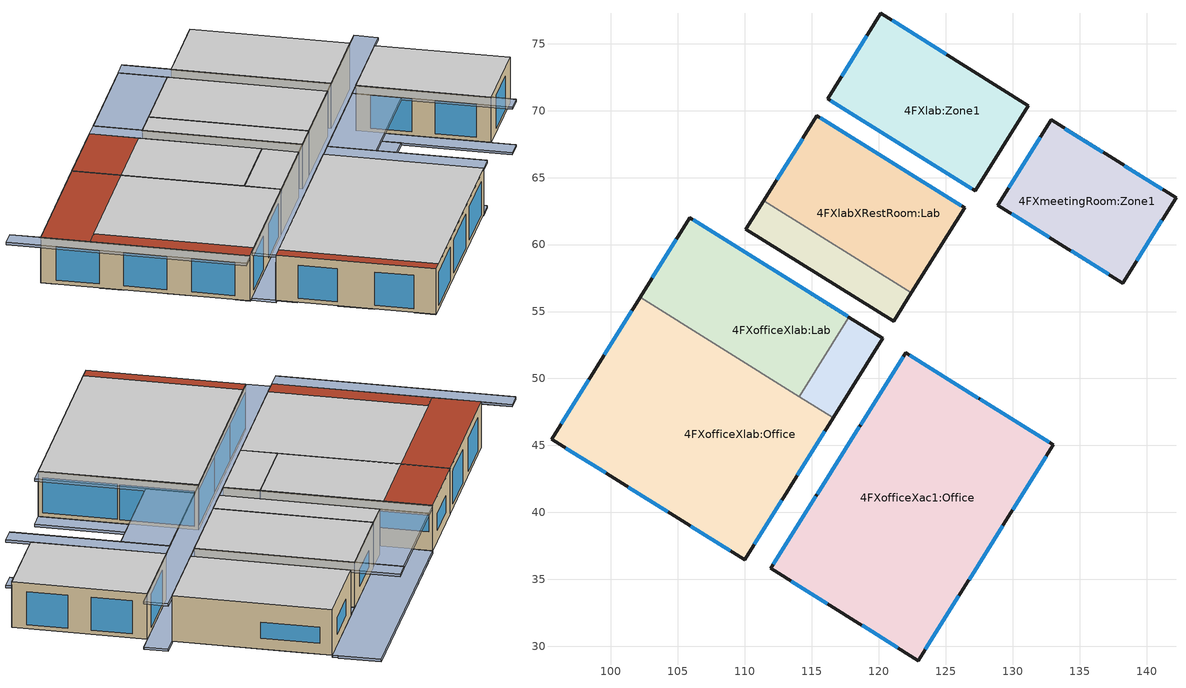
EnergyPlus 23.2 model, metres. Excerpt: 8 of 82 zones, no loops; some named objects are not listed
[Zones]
4FXlab:Zone1
 floor outside (Project external floor): 118.29,69.58 116.17,70.9 120.15,77.26 122.27,75.94 z12
 floor to 3FXlab:Zone1 (Project internal floor_Reversed_Rev): 127.2,64.01 118.29,69.58 122.27,75.94 131.17,70.37 z12
 wall outside (BPS_Baseline_Wall): 127.2,64.01 131.17,70.37 120.15,77.26 116.17,70.9 127.2,64.01 z12:16
 window x2 (BPS_Baseline_External glazing_Improved - 1002): 125.05,74.2 120.99,76.74 z12.94:14.36
 window (BPS_Baseline_External glazing_Improved - 1002): 119.1,75.59 117.22,72.58 z12.94:14.36; 116.43,70.74 126.94,64.17 z13.65:15.07
 ceiling to 5FXlab:Zone1 (Project internal floor_Reversed): 116.17,70.9 127.2,64.01 131.17,70.37 120.15,77.26 z16
4FXlabXRestRoom:RestRoom
 floor outside (Project external floor): 112.2,59.83 110.08,61.15 111.41,63.27 113.53,61.95 z12
 floor to 3FXlabXrestRoom:RestRoom (Project internal floor_Reversed_Rev): 121.11,54.26 112.2,59.83 113.53,61.95 122.43,56.38 z12
 wall outside (BPS_Baseline_Wall): 111.41,63.27 110.08,61.15 121.11,54.26 122.43,56.38 z12:16
 wall to 4FXlabXRestRoom:Lab (Project partition): 122.43,56.38 111.41,63.27 z12:16
 ceiling to 5FXlabXrestRoom:RestRoom (Project internal floor_Reversed): 110.08,61.15 121.11,54.26 122.43,56.38 111.41,63.27 z16
4FXlabXRestRoom:Lab
 floor outside (Project external floor): 113.53,61.95 111.41,63.27 115.38,69.63 117.5,68.31 z12
 floor to 3FXlabXrestRoom:Lab (Project internal floor_Reversed_Rev): 122.43,56.38 113.53,61.95 117.5,68.31 126.4,62.74 z12
 wall outside (BPS_Baseline_Wall): 122.43,56.38 126.4,62.74 115.38,69.63 111.41,63.27 z12:16
 window (BPS_Baseline_External glazing_Improved - 1002): 126.15,62.9 115.64,69.47 z13.64:15.07; 114.31,67.92 112.38,64.83 z12.94:14.36
 ceiling to 5FXlabXrestRoom:Lab (Project internal floor_Reversed): 111.41,63.27 122.43,56.38 126.4,62.74 115.38,69.63 z16
4FXmeetingRoom:Zone1
 floor to 3FXmeetingRoom:Zone1 (Project internal floor_Reversed_Rev): 138.22,57.12 128.9,62.95 132.87,69.31 142.2,63.49 z12
 wall outside (BPS_Baseline_Wall): 138.22,57.12 142.2,63.49 132.87,69.31 128.9,62.95 138.22,57.12 z12:16
 window (BPS_Baseline_External glazing_Improved - 1003): 139.27,58.8 141.15,61.81 / 136.72,66.91 133.91,68.67 / 141.16,64.13 138.34,65.89 / 132.06,68.02 129.7,64.25 / 134.37,59.53 137.19,57.77 / 129.93,62.31 132.75,60.55 z12.34:15.26
 ceiling to 5FXmeetingRoom:Zone1 (Project internal floor_Reversed): 128.9,62.95 138.22,57.12 142.2,63.49 132.87,69.31 z16
4FXofficeXlab:Office
 floor outside (Project external floor): 102.66,44.56 97.15,48.01 102.19,56.06 107.7,52.62 z12; 109.98,36.45 95.56,45.46 97.15,48.01 111.57,39 z12
 floor to 3FXofficeXlab1:Office (Project internal floor_Reversed_Rev): 111.57,39 102.66,44.56 107.7,52.62 116.6,47.06 z12
 wall outside (BPS_Baseline_Wall): 102.19,56.06 95.56,45.46 109.98,36.45 116.6,47.06 z12:16
 wall to 4FXofficeXlab:AC (Project partition_Rev): 116.6,47.06 114.06,48.65 z12:16
 wall to 4FXofficeXlab:Lab (Project partition): 114.06,48.65 102.19,56.06 z12:16
 window (BPS_Baseline_External glazing_Improved - 1003): 98.34,49.91 96.29,46.63 / 101.56,55.06 99.51,51.78 / 105.94,38.98 108.9,37.13 / 101.29,41.88 104.25,40.03 / 96.64,44.79 99.6,42.94 / 113.92,42.77 115.98,46.05 / 110.7,37.62 112.76,40.9 z12.34:15.26
 ceiling to 5FXofficeXLabQ1:Office (Project internal floor_Reversed): 99.75,44.62 110.77,37.73 116.6,47.06 105.58,53.94 z16
 roof outside (BPS_Baseline_Roof_Without_skylight_improved): 98.95,43.34 109.98,36.45 110.77,37.73 99.75,44.62 z16; 95.56,45.46 98.95,43.34 105.58,53.94 102.19,56.06 z16
4FXofficeXlab:Lab
 floor outside (Project external floor): 107.7,52.62 102.19,56.06 105.9,62 111.41,58.56 z12
 floor to 3FXofficeXlab1:Lab (Project internal floor_Reversed_Rev): 114.06,48.65 107.7,52.62 111.41,58.56 117.77,54.58 z12
 wall outside (BPS_Baseline_Wall): 117.77,54.58 105.9,62 102.19,56.06 z12:16
 wall to 4FXofficeXlab:AC (Project partition_Rev): 114.06,48.65 117.77,54.58 z12:16
 window (BPS_Baseline_External glazing_Improved - 1002): 117.67,54.64 106.15,61.84 z13.65:15.08; 104.89,60.39 103.09,57.52 z12.94:14.36
 ceiling to 5FXofficeXLabQ1:Lab (Project internal floor_Reversed): 105.58,53.94 114.06,48.65 117.77,54.58 109.29,59.88 z16
 roof outside (BPS_Baseline_Roof_Without_skylight_improved): 102.19,56.06 105.58,53.94 109.29,59.88 105.9,62 z16
4FXofficeXlab:AC
 floor to 3FXofficeXlab1:AC (Project internal floor_Reversed_Rev): 116.6,47.06 114.06,48.65 117.77,54.58 120.31,52.99 z12
 wall outside (BPS_Baseline_Wall): 116.6,47.06 120.31,52.99 117.77,54.58 z12:16
 ceiling to 5FXofficeXLabQ1:AC (Project internal floor_Reversed): 114.06,48.65 116.6,47.06 120.31,52.99 117.77,54.58 z16
4FXofficeXac1:Office
 floor outside (Project external floor): 122.96,28.93 111.94,35.82 112.73,37.09 123.76,30.2 z12
 floor to 3FXofficeXac1:Office (Project internal floor): 123.76,30.2 112.73,37.09 122.01,51.93 133.03,45.04 z12
 wall outside (BPS_Baseline_Wall): 122.96,28.93 133.03,45.04 122.01,51.93 111.94,35.82 122.96,28.93 z12:16
 window (BPS_Baseline_External glazing_Improved - 1003): 130.01,40.2 132.51,44.21 / 126.75,34.98 129.25,38.99 / 123.49,29.76 125.99,33.77 / 118.75,31.56 121.44,29.89 / 113.47,34.86 116.15,33.19 z12.34:15.26; 127.44,48.54 122.31,51.74 / 132.73,45.23 127.6,48.44 / 115.3,41.19 112.13,36.12 / 118.56,46.41 115.39,41.34 / 121.82,51.63 118.65,46.56 z12.34:15.43
 ceiling to 5FXofficeXac:Office (Project internal floor_Reversed): 112.47,36.67 123.49,29.78 133.03,45.04 122.01,51.93 z16
 roof outside (BPS_Baseline_Roof_Without_skylight_improved): 111.94,35.82 122.96,28.93 123.49,29.78 112.47,36.67 z16
shading: 116.16,33.12 118.69,31.54 / 99.6,42.88 101.24,41.86 / 104.24,39.98 105.88,38.96 / 111.91,35.78 113.4,34.85 / 121.45,29.81 122.94,28.89 / 95.54,45.42 96.58,44.77 / 108.92,37.06 109.95,36.41 z12:15.4; 111.94,35.82 133.66,70.59 / 131.97,71.65 110.24,36.88 / 92.63,45.53 109.18,35.18 / 109.98,36.45 93.42,46.8 / 127.2,64.01 112.78,73.02 / 121.11,54.26 106.69,63.27 / 105.9,62 120.31,52.99 / 122.01,51.93 133.03,45.04 / 139.92,56.07 128.9,62.95 / 133.83,46.32 122.8,53.2 / 93.42,46.8 95.56,45.46 / 111.99,71.75 126.4,62.74 / 128.1,61.68 139.12,54.79 / 126.2,51.08 131.49,59.56 / 131.49,59.56 128.1,61.68 / 128.1,61.68 122.8,53.2 / 122.8,53.2 126.2,51.08 / 111.99,71.75 106.69,63.27 / 106.69,63.27 110.08,61.15 / 110.08,61.15 115.38,69.63 / 115.38,69.63 111.99,71.75 z15.8:16; 111.94,35.82 133.66,70.59 / 131.97,71.65 110.24,36.88 / 109.29,59.88 120.15,77.26 / 122.01,51.93 133.03,45.04 / 121.11,54.26 110.08,61.15 / 109.29,59.88 120.31,52.99 / 139.92,56.07 128.9,62.95 / 133.83,46.32 122.8,53.2 / 127.2,64.01 116.17,70.9 / 115.38,69.63 126.4,62.74 / 119.72,77.53 116.75,79.39 / 116.75,79.39 105.89,62 / 105.89,62 108.86,60.15 / 128.1,61.68 139.12,54.79 / 126.2,51.08 131.49,59.56 / 131.49,59.56 128.1,61.68 / 128.1,61.68 122.8,53.2 / 122.8,53.2 126.2,51.08 z11.8:12; 109.29,59.88 105.89,62 116.75,79.39 120.15,77.26 z11.8; 105.89,62 109.29,59.88 120.15,77.26 116.75,79.39 z12; 110.24,36.88 111.94,35.82 133.66,70.59 131.97,71.65 z12; 111.94,35.82 110.24,36.88 131.97,71.65 133.66,70.59 z11.8; 110.24,36.88 111.94,35.82 133.66,70.59 131.97,71.65 z16; 111.94,35.82 110.24,36.88 131.97,71.65 133.66,70.59 z15.8; 126.2,51.08 122.8,53.2 128.1,61.68 131.49,59.56 z11.8; 126.2,51.08 122.8,53.2 128.1,61.68 131.49,59.56 z15.8; 122.8,53.2 126.2,51.08 131.49,59.56 128.1,61.68 z12; 122.8,53.2 126.2,51.08 131.49,59.56 128.1,61.68 z16; 110.08,61.15 106.69,63.27 111.99,71.75 115.38,69.63 z15.8; 106.69,63.27 110.08,61.15 115.38,69.63 111.99,71.75 z16; 92.63,45.53 109.18,35.18 109.98,36.45 93.42,46.8 z16; 109.18,35.18 92.63,45.53 93.42,46.8 109.98,36.45 z15.8; 120.31,52.99 105.9,62 106.69,63.27 121.11,54.26 z15.8; 105.9,62 120.31,52.99 121.11,54.26 106.69,63.27 z16; 111.99,71.75 126.4,62.74 127.2,64.01 112.78,73.02 z16; 126.4,62.74 111.99,71.75 112.78,73.02 127.2,64.01 z15.8; 120.31,52.99 109.29,59.88 110.08,61.15 121.11,54.26 z11.8; 109.29,59.88 120.31,52.99 121.11,54.26 110.08,61.15 z12; 115.38,69.63 126.4,62.74 127.2,64.01 116.17,70.9 z12; 126.4,62.74 115.38,69.63 116.17,70.9 127.2,64.01 z11.8; 133.03,45.04 122.01,51.93 122.8,53.2 133.83,46.32 z11.8; 133.03,45.04 122.01,51.93 122.8,53.2 133.83,46.32 z15.8; 122.01,51.93 133.03,45.04 133.83,46.32 122.8,53.2 z12; 122.01,51.93 133.03,45.04 133.83,46.32 122.8,53.2 z16; 139.12,54.79 128.1,61.68 128.9,62.95 139.92,56.07 z11.8; 139.12,54.79 128.1,61.68 128.9,62.95 139.92,56.07 z15.8; 128.1,61.68 139.12,54.79 139.92,56.07 128.9,62.95 z12; 128.1,61.68 139.12,54.79 139.92,56.07 128.9,62.95 z16
[Site:Location]
Green studio (01-01:31-12)  (01-01:31-12): Latitude {deg}=1.37; Longitude {deg}=103.98; Time Zone {hr}=7; Elevation {m}=16
[Site:GroundTemperature:BuildingSurface]
18, 18, 18, 18, 18, 18, 18, 18, 18, 18, 18, 18
[Site:GroundTemperature:Deep]
14, 14, 14, 14, 14, 14, 14, 14, 14, 14, 14, 14
[Site:GroundTemperature:Shallow]
14, 14, 14, 14, 14, 14, 14, 14, 14, 14, 14, 14
[Site:GroundTemperature:FCfactorMethod]
27.55, 28.03, 28.32, 28.42, 28.26, 27.88, 27.4, 26.92, 26.59, 26.51, 26.68, 27.05
[Site:GroundReflectance]
0.2, 0.2, 0.2, 0.2, 0.2, 0.2, 0.2, 0.2, 0.2, 0.2, 0.2, 0.2
[Site:GroundReflectance:SnowModifier]
2, 2
[SizingPeriod:DesignDay] Day of Month=15; Day Type=SummerDesignDay; Humidity Condition Type=WetBulb; Barometric Pressure {Pa}=101132.9; Wind Speed {m/s}=0; Wind Direction {deg}=0; Rain Indicator=No; Snow Indicator=No; Daylight Saving Time Indicator=No; Solar Model Indicator=ASHRAEClearSky; Sky Clearness=0.98
Name | Month | Maximum Dry-Bulb Temperature {C} | Daily Dry-Bulb Temperature Range {deltaC} | Wetbulb or DewPoint at Maximum Dry-Bulb {C}
Summer Design Day in Green studio (01-01:31-12) Jun | 6 | 33.2 | 5.9 | 26.7
Summer Design Day in Green studio (01-01:31-12) Jul | 7 | 32.6 | 5.7 | 26.3
Summer Design Day in Green studio (01-01:31-12) Aug | 8 | 32.8 | 5.8 | 26
Summer Design Day in Green studio (01-01:31-12) Sep | 9 | 32.8 | 6 | 25.9
[Building]
Building: North Axis {deg}=0; Terrain=Suburbs; Loads Convergence Tolerance Value {W}=.04; Temperature Convergence Tolerance Value {deltaC}=.4; Solar Distribution=FullExteriorWithReflections; Maximum Number of Warmup Days=25; Minimum Number of Warmup Days=6
[Site:WaterMainsTemperature]
Calculation Method=Correlation; Annual Average Outdoor Air Temperature {C}=10; Maximum Difference In Monthly Average Outdoor Air Temperatures {deltaC}=20
[Material:NoMass] Roughness=Rough; Thermal Resistance {m2-K/W}=.15; Thermal Absorptance=0.9; Solar Absorptance=0.7; Visible Absorptance=0.7
7_RVAL_2; 8_RVAL_2
[Construction]
Project internal floor_Reversed; Project internal floor_Reversed_Rev; Project internal floor: Cast Concrete (Dense)_.1
BPS_Baseline_Roof_Without_skylight_improved: Asphalt 1_.01, MW Glass Wool (rolls)_.072, Plasterboard_.013
Project partition: Gypsum Plasterboard_.025, 7_RVAL_2, Gypsum Plasterboard_.025
Project partition_Rev: Gypsum Plasterboard_.025, 8_RVAL_2, Gypsum Plasterboard_.025
BPS_Baseline_Wall: Brickwork Outer_.1, XPS Extruded Polystyrene  - CO2 Blowing_.05, Concrete Block (Medium)_.1, Gypsum Plastering_.013
Project external floor: External Rendering_.025, MW Stone Wool (rolls)_.1482, Timber Flooring_.005
BPS_Baseline_External glazing_Improved - 1002; BPS_Baseline_External glazing_Improved - 1003: 5111, 1017, 7090
BPS_Baseline_External glazing_Improved - 2003: 5111, 1017, 7090, 20001
[WindowMaterial:Gas]
1017: Gas Type=Air; Thickness {m}=.012
[WindowMaterial:Glazing] Optical Data Type=Spectral; Infrared Transmittance at Normal Incidence=0; Dirt Correction Factor for Solar and Visible Transmittance=1
Name | Window Glass Spectral Data Set | Thickness {m} | Front Side Infrared Hemispherical Emissivity | Back Side Infrared Hemispherical Emissivity | Conductivity {W/m-K}
7090 | Viracon VLE1370 11.5(5VLE13-70X2+060pvb+5Starphire) <VE13-70X2-5-060-Str-5.vir> | .01092 | 0.844 | 0.844 | 0.67
5111 | Viracon  (8OptWht/060Saflex/8OptWht/060Saflex/8OptWht) <8OptiWhite3ply lam.vir> | .02667 | 0.84 | 0.84 | 0.713
[MaterialProperty:GlazingSpectralData]
Viracon VLE1370 11.5(5VLE13-70X2+060pvb+5Starphire) <VE13-70X2-5-060-Str-5.vir>: 0.3, 0.001, 0.05, 0.046, 0.305, 0, 0.051, 0.046, 0.31, 0, 0.054, 0.045, 0.315, 0, 0.058, 0.045, 0.32, 0, 0.063, 0.044, 0.325, 0, 0.067, 0.043, 0.33, 0, 0.068, 0.042, 0.335, 0, 0.068, 0.042, 0.34, 0, 0.069, 0.043, 0.345, 0, 0.07, 0.044, 0.35, 0, 0.067, 0.045, 0.355, 0, 0.065, 0.044, 0.36, 0, 0.067, 0.044, 0.365, 0, 0.072, 0.044, 0.37, 0, 0.083, 0.044, 0.375, 0, 0.098, 0.043, 0.38, 0, 0.116, 0.043, 0.385, 0.002, 0.128, 0.043, 0.39, 0.024, 0.133, 0.044, 0.395, 0.12, 0.136, 0.051, 0.4, 0.283, 0.138, 0.077, 0.405, 0.427, 0.141, 0.107, 0.41, 0.521, 0.143, 0.126, 0.415, 0.574, 0.144, 0.132, 0.42, 0.605, 0.143, 0.132, 0.425, 0.627, 0.143, 0.131, 0.43, 0.641, 0.143, 0.129, 0.435, 0.652, 0.142, 0.126, 0.44, 0.661, 0.142, 0.125, 0.445, 0.668, 0.142, 0.123, 0.45, 0.675, 0.141, 0.122, 0.455, 0.681, 0.141, 0.121, 0.46, 0.685, 0.141, 0.12, 0.465, 0.688, 0.14, 0.12, 0.47, 0.692, 0.139, 0.12, 0.475, 0.694, 0.139, 0.12, 0.48, 0.697, 0.138, 0.12, 0.485, 0.7, 0.138, 0.121, 0.49, 0.704, 0.137, 0.122, 0.495, 0.707, 0.136, 0.122, 0.5, 0.71, 0.135, 0.123, 0.505, 0.712, 0.134, 0.124, 0.51, 0.714, 0.133, 0.125, 0.515, 0.717, 0.133, 0.126, 0.52, 0.719, 0.132, 0.127, 0.525, 0.72, 0.131, 0.128, 0.53, 0.722, 0.13, 0.128, 0.535, 0.723, 0.129, 0.129, 0.54, 0.724, 0.128, 0.13, 0.545, 0.726, 0.127, 0.13, 0.55, 0.727, 0.125, 0.131, 0.555, 0.727, 0.124, 0.131, 0.56, 0.727, 0.122, 0.132, 0.565, 0.727, 0.121, 0.132, 0.57, 0.726, 0.119, 0.132, 0.575, 0.725, 0.118, 0.133, 0.58, 0.723, 0.117, 0.133, 0.585, 0.722, 0.116, 0.134, 0.59, 0.719, 0.115, 0.134, 0.595, 0.717, 0.114, 0.135, 0.6, 0.715, 0.113, 0.136, 0.605, 0.711, 0.113, 0.138, 0.61, 0.708, 0.113, 0.139, 0.615, 0.704, 0.113, 0.141, 0.62, 0.7, 0.114, 0.144, 0.625, 0.695, 0.114, 0.146, 0.63, 0.69, 0.116, 0.149, 0.635, 0.684, 0.118, 0.153, 0.64, 0.678, 0.12, 0.157, 0.645, 0.671, 0.123, 0.162, 0.65, 0.664, 0.127, 0.167, 0.655, 0.657, 0.131, 0.172, 0.66, 0.649, 0.136, 0.178, 0.665, 0.641, 0.141, 0.185, 0.67, 0.632, 0.147, 0.192, 0.675, 0.623, 0.153, 0.2, 0.68, 0.614, 0.16, 0.208, 0.685, 0.604, 0.167, 0.216, 0.69, 0.593, 0.175, 0.225, 0.695, 0.583, 0.183, 0.234, 0.7, 0.572, 0.192, 0.244, 0.705, 0.561, 0.202, 0.255, 0.71, 0.549, 0.211, 0.265, 0.715, 0.538, 0.221, 0.275, 0.72, 0.526, 0.232, 0.287, 0.725, 0.514, 0.242, 0.298, 0.73, 0.502, 0.254, 0.31, 0.735, 0.489, 0.265, 0.321, 0.74, 0.477, 0.275, 0.332, 0.745, 0.465, 0.287, 0.344, 0.75, 0.453, 0.299, 0.355, 0.755, 0.441, 0.31, 0.367, 0.76, 0.429, 0.322, 0.379, 0.765, 0.417, 0.332, 0.39, 0.77, 0.406, 0.344, 0.401, 0.775, 0.394, 0.355, 0.413, 0.78, 0.383, 0.367, 0.425, 0.785, 0.372, 0.378, 0.436, 0.79, 0.361, 0.389, 0.446, 0.795, 0.35, 0.4, 0.457, 0.8, 0.34, 0.411, 0.469, 0.805, 0.329, 0.421, 0.479, 0.81, 0.32, 0.431, 0.488, 0.815, 0.31, 0.441, 0.497, 0.82, 0.301, 0.45, 0.506, 0.825, 0.292, 0.46, 0.515, 0.83, 0.283, 0.468, 0.524, 0.835, 0.274, 0.477, 0.533, 0.84, 0.264, 0.489, 0.544, 0.845, 0.255, 0.499, 0.553, 0.85, 0.248, 0.507, 0.562, 0.855, 0.24, 0.516, 0.57, 0.86, 0.233, 0.524, 0.577, 0.865, 0.226, 0.531, 0.584, 0.87, 0.22, 0.538, 0.59, 0.875, 0.213, 0.544, 0.596, 0.88, 0.207, 0.551, 0.601, 0.885, 0.201, 0.558, 0.607, 0.89, 0.195, 0.564, 0.612, 0.895, 0.189, 0.57, 0.616, 0.9, 0.184, 0.577, 0.62, 0.905, 0.178, 0.583, 0.622, 0.91, 0.172, 0.588, 0.623, 0.915, 0.167, 0.594, 0.627, 0.92, 0.163, 0.6, 0.634, 0.925, 0.159, 0.605, 0.642, 0.93, 0.155, 0.61, 0.649, 0.935, 0.151, 0.615, 0.656, 0.94, 0.147, 0.62, 0.663, 0.945, 0.144, 0.624, 0.668, 0.95, 0.14, 0.629, 0.673, 0.955, 0.136, 0.633, 0.677, 0.96, 0.133, 0.638, 0.682, 0.965, 0.129, 0.642, 0.684, 0.97, 0.126, 0.646, 0.687, 0.975, 0.122, 0.65, 0.691, 0.98, 0.119, 0.654, 0.694, 0.985, 0.116, 0.657, 0.696, 0.99, 0.113, 0.66, 0.698, 0.995, 0.11, 0.664, 0.701, 1, 0.108, 0.668, 0.704, 1.005, 0.105, 0.671, 0.707, 1.01, 0.103, 0.674, 0.709, 1.015, 0.1, 0.678, 0.712, 1.02, 0.098, 0.681, 0.715, 1.025, 0.096, 0.684, 0.717, 1.03, 0.093, 0.686, 0.72, 1.035, 0.091, 0.689, 0.723, 1.04, 0.089, 0.692, 0.726, 1.045, 0.087, 0.694, 0.729, 1.05, 0.085, 0.697, 0.732, 1.055, 0.084, 0.699, 0.734, 1.06, 0.082, 0.702, 0.737, 1.065, 0.08, 0.704, 0.74, 1.07, 0.078, 0.707, 0.744, 1.075, 0.077, 0.708, 0.745, 1.08, 0.075, 0.712, 0.749, 1.085, 0.074, 0.714, 0.751, 1.09, 0.072, 0.716, 0.753, 1.095, 0.071, 0.718, 0.756, 1.1, 0.069, 0.721, 0.759, 1.105, 0.068, 0.723, 0.761, 1.11, 0.067, 0.724, 0.762, 1.115, 0.065, 0.726, 0.764, 1.12, 0.064, 0.729, 0.765, 1.125, 0.063, 0.73, 0.765, 1.13, 0.062, 0.731, 0.762, 1.135, 0.06, 0.734, 0.759, 1.14, 0.059, 0.735, 0.751, 1.145, 0.057, 0.737, 0.736, 1.15, 0.055, 0.738, 0.718, 1.155, 0.054, 0.741, 0.715, 1.16, 0.052, 0.742, 0.709, 1.165, 0.051, 0.743, 0.694, 1.17, 0.049, 0.744, 0.673, 1.175, 0.047, 0.746, 0.647, 1.18, 0.045, 0.748, 0.618, 1.185, 0.042, 0.75, 0.573, 1.19, 0.04, 0.752, 0.538, 1.195, 0.04, 0.753, 0.537, 1.2, 0.04, 0.753, 0.555, 1.205, 0.04, 0.755, 0.578, 1.21, 0.041, 0.757, 0.607, 1.215, 0.041, 0.758, 0.635, 1.22, 0.041, 0.76, 0.66, 1.225, 0.041, 0.762, 0.679, 1.23, 0.041, 0.764, 0.693, 1.235, 0.04, 0.765, 0.704, 1.24, 0.04, 0.767, 0.713, 1.245, 0.04, 0.768, 0.72, 1.25, 0.039, 0.768, 0.726, 1.255, 0.039, 0.769, 0.732, 1.26, 0.038, 0.77, 0.737, 1.265, 0.038, 0.772, 0.742, 1.27, 0.037, 0.774, 0.749, 1.275, 0.037, 0.775, 0.756, 1.28, 0.037, 0.776, 0.764, 1.285, 0.036, 0.778, 0.772, 1.29, 0.036, 0.78, 0.779, 1.295, 0.036, 0.78, 0.784, 1.3, 0.035, 0.781, 0.787, 1.305, 0.034, 0.783, 0.791, 1.31, 0.034, 0.785, 0.795, 1.315, 0.034, 0.785, 0.797, 1.32, 0.033, 0.786, 0.798, 1.325, 0.033, 0.787, 0.799, 1.33, 0.032, 0.789, 0.799, 1.335, 0.032, 0.791, 0.798, 1.34, 0.031, 0.792, 0.793, 1.345, 0.031, 0.793, 0.787, 1.35, 0.03, 0.794, 0.775, 1.355, 0.03, 0.796, 0.753, 1.36, 0.029, 0.797, 0.734, 1.365, 0.028, 0.798, 0.719, 1.37, 0.027, 0.799, 0.688, 1.375, 0.026, 0.801, 0.656, 1.38, 0.025, 0.801, 0.638, 1.385, 0.025, 0.802, 0.629, 1.39, 0.024, 0.802, 0.616, 1.395, 0.024, 0.803, 0.616, 1.4, 0.023, 0.803, 0.615, 1.405, 0.022, 0.804, 0.591, 1.41, 0.021, 0.805, 0.562, 1.415, 0.021, 0.806, 0.558, 1.42, 0.021, 0.807, 0.548, 1.425, 0.02, 0.808, 0.53, 1.43, 0.02, 0.809, 0.517, 1.435, 0.019, 0.812, 0.511, 1.44, 0.019, 0.814, 0.507, 1.445, 0.019, 0.814, 0.504, 1.45, 0.019, 0.815, 0.506, 1.455, 0.019, 0.817, 0.515, 1.46, 0.019, 0.819, 0.529, 1.465, 0.019, 0.819, 0.544, 1.47, 0.019, 0.82, 0.56, 1.475, 0.019, 0.822, 0.578, 1.48, 0.019, 0.824, 0.594, 1.485, 0.019, 0.825, 0.608, 1.49, 0.019, 0.825, 0.621, 1.495, 0.019, 0.827, 0.634, 1.5, 0.019, 0.829, 0.647, 1.505, 0.019, 0.83, 0.658, 1.51, 0.019, 0.83, 0.668, 1.515, 0.019, 0.832, 0.678, 1.52, 0.019, 0.833, 0.685, 1.525, 0.019, 0.833, 0.69, 1.53, 0.018, 0.834, 0.695, 1.535, 0.018, 0.835, 0.696, 1.54, 0.018, 0.837, 0.696, 1.545, 0.018, 0.837, 0.694, 1.55, 0.018, 0.837, 0.692, 1.555, 0.018, 0.839, 0.692, 1.56, 0.017, 0.841, 0.693, 1.565, 0.017, 0.84, 0.694, 1.57, 0.017, 0.84, 0.698, 1.575, 0.017, 0.841, 0.703, 1.58, 0.017, 0.843, 0.71, 1.585, 0.017, 0.843, 0.715, 1.59, 0.017, 0.844, 0.72, 1.595, 0.017, 0.844, 0.724, 1.6, 0.016, 0.845, 0.727, 1.605, 0.016, 0.845, 0.729, 1.61, 0.016, 0.845, 0.731, 1.615, 0.016, 0.845, 0.731, 1.62, 0.016, 0.847, 0.731, 1.625, 0.016, 0.847, 0.728, 1.63, 0.016, 0.847, 0.727, 1.635, 0.015, 0.848, 0.728, 1.64, 0.015, 0.848, 0.728, 1.645, 0.015, 0.849, 0.728, 1.65, 0.015, 0.849, 0.725, 1.655, 0.015, 0.85, 0.72, 1.66, 0.014, 0.851, 0.71, 1.665, 0.014, 0.85, 0.692, 1.67, 0.014, 0.85, 0.664, 1.675, 0.013, 0.851, 0.622, 1.68, 0.012, 0.852, 0.551, 1.685, 0.011, 0.851, 0.431, 1.69, 0.009, 0.85, 0.306, 1.695, 0.007, 0.85, 0.231, 1.7, 0.005, 0.851, 0.163, 1.705, 0.005, 0.851, 0.136, 1.71, 0.005, 0.85, 0.146, 1.715, 0.006, 0.851, 0.154, 1.72, 0.006, 0.852, 0.16, 1.725, 0.006, 0.851, 0.18, 1.73, 0.006, 0.85, 0.189, 1.735, 0.006, 0.851, 0.18, 1.74, 0.006, 0.851, 0.166, 1.745, 0.005, 0.85, 0.154, 1.75, 0.005, 0.849, 0.154, 1.755, 0.005, 0.849, 0.17, 1.76, 0.006, 0.85, 0.199, 1.765, 0.006, 0.849, 0.227, 1.77, 0.006, 0.849, 0.257, 1.775, 0.007, 0.849, 0.287, 1.78, 0.007, 0.849, 0.309, 1.785, 0.008, 0.848, 0.319, 1.79, 0.007, 0.848, 0.327, 1.795, 0.008, 0.848, 0.333, 1.8, 0.007, 0.849, 0.34, 1.805, 0.007, 0.848, 0.342, 1.81, 0.008, 0.847, 0.34, 1.815, 0.007, 0.847, 0.338, 1.82, 0.007, 0.847, 0.337, 1.825, 0.007, 0.846, 0.34, 1.83, 0.007, 0.846, 0.347, 1.835, 0.007, 0.846, 0.357, 1.84, 0.007, 0.846, 0.37, 1.845, 0.007, 0.847, 0.385, 1.85, 0.008, 0.847, 0.402, 1.855, 0.008, 0.846, 0.419, 1.86, 0.008, 0.845, 0.433, 1.865, 0.008, 0.846, 0.443, 1.87, 0.008, 0.846, 0.449, 1.875, 0.008, 0.846, 0.451, 1.88, 0.008, 0.845, 0.447, 1.885, 0.008, 0.845, 0.436, 1.89, 0.008, 0.845, 0.417, 1.895, 0.007, 0.844, 0.4, 1.9, 0.007, 0.844, 0.386, 1.905, 0.006, 0.844, 0.371, 1.91, 0.006, 0.844, 0.359, 1.915, 0.006, 0.843, 0.35, 1.92, 0.006, 0.843, 0.345, 1.925, 0.007, 0.842, 0.343, 1.93, 0.006, 0.841, 0.344, 1.935, 0.006, 0.841, 0.345, 1.94, 0.006, 0.84, 0.349, 1.945, 0.006, 0.84, 0.357, 1.95, 0.006, 0.84, 0.37, 1.955, 0.006, 0.84, 0.383, 1.96, 0.007, 0.84, 0.395, 1.965, 0.006, 0.839, 0.403, 1.97, 0.006, 0.839, 0.41, 1.975, 0.006, 0.838, 0.416, 1.98, 0.006, 0.838, 0.42, 1.985, 0.006, 0.838, 0.424, 1.99, 0.007, 0.839, 0.425, 1.995, 0.006, 0.837, 0.421, 2, 0.006, 0.837, 0.413, 2.005, 0.006, 0.836, 0.397, 2.01, 0.006, 0.836, 0.375, 2.015, 0.005, 0.836, 0.352, 2.02, 0.005, 0.836, 0.331, 2.025, 0.005, 0.836, 0.314, 2.03, 0.005, 0.836, 0.298, 2.035, 0.005, 0.835, 0.284, 2.04, 0.005, 0.835, 0.271, 2.045, 0.004, 0.835, 0.258, 2.05, 0.004, 0.835, 0.246, 2.055, 0.004, 0.835, 0.233, 2.06, 0.004, 0.834, 0.221, 2.065, 0.004, 0.835, 0.212, 2.07, 0.004, 0.835, 0.208, 2.075, 0.004, 0.834, 0.208, 2.08, 0.004, 0.833, 0.21, 2.085, 0.004, 0.833, 0.213, 2.09, 0.004, 0.833, 0.219, 2.095, 0.004, 0.833, 0.226, 2.1, 0.004, 0.831, 0.233, 2.105, 0.004, 0.831, 0.241, 2.11, 0.004, 0.832, 0.248, 2.115, 0.004, 0.83, 0.254, 2.12, 0.004, 0.829, 0.258, 2.125, 0.004, 0.828, 0.261, 2.13, 0.004, 0.828, 0.262, 2.135, 0.004, 0.826, 0.263, 2.14, 0.004, 0.824, 0.266, 2.145, 0.004, 0.823, 0.269, 2.15, 0.004, 0.823, 0.271, 2.155, 0.004, 0.821, 0.274, 2.16, 0.004, 0.818, 0.276, 2.165, 0.004, 0.817, 0.278, 2.17, 0.004, 0.815, 0.28, 2.175, 0.004, 0.81, 0.279, 2.18, 0.004, 0.805, 0.278, 2.185, 0.004, 0.8, 0.276, 2.19, 0.003, 0.796, 0.273, 2.195, 0.004, 0.79, 0.268, 2.2, 0.003, 0.786, 0.262, 2.205, 0.003, 0.783, 0.257, 2.21, 0.003, 0.781, 0.25, 2.215, 0.003, 0.779, 0.241, 2.22, 0.003, 0.777, 0.231, 2.225, 0.003, 0.777, 0.219, 2.23, 0.003, 0.778, 0.203, 2.235, 0.003, 0.778, 0.182, 2.24, 0.003, 0.779, 0.157, 2.245, 0.002, 0.781, 0.127, 2.25, 0.002, 0.782, 0.096, 2.255, 0.001, 0.783, 0.07, 2.26, 0.001, 0.784, 0.053, 2.265, 0.001, 0.785, 0.044, 2.27, 0, 0.786, 0.041, 2.275, 0, 0.787, 0.039, 2.28, 0, 0.788, 0.039, 2.285, 0, 0.789, 0.039, 2.29, 0, 0.79, 0.039, 2.295, 0, 0.79, 0.039, 2.3, 0, 0.79, 0.038, 2.305, 0, 0.791, 0.038, 2.31, 0, 0.792, 0.039, 2.315, 0, 0.792, 0.038, 2.32, 0, 0.792, 0.039, 2.325, 0, 0.792, 0.039, 2.33, 0, 0.793, 0.039, 2.335, 0, 0.792, 0.039, 2.34, 0, 0.792, 0.038, 2.345, 0, 0.793, 0.038, 2.35, 0, 0.793, 0.038, 2.355, 0, 0.792, 0.038, 2.36, 0, 0.791, 0.039, 2.365, 0, 0.79, 0.039, 2.37, 0, 0.79, 0.039, 2.375, 0, 0.789, 0.039, 2.38, 0, 0.788, 0.038, 2.385, 0, 0.788, 0.038, 2.39, 0, 0.786, 0.039, 2.395, 0, 0.785, 0.039, 2.4, 0, 0.784, 0.039, 2.405, 0, 0.782, 0.039, 2.41, 0, 0.78, 0.039, 2.415, 0, 0.778, 0.039, 2.42, 0, 0.777, 0.039, 2.425, 0, 0.775, 0.038, 2.43, 0, 0.772, 0.039, 2.435, 0, 0.771, 0.039, 2.44, 0, 0.768, 0.039, 2.445, 0, 0.767, 0.039, 2.45, 0, 0.764, 0.039, 2.455, 0, 0.762, 0.038, 2.46, 0, 0.76, 0.038, 2.465, 0.001, 0.758, 0.038, 2.47, 0.001, 0.756, 0.039, 2.475, 0, 0.752, 0.039, 2.48, 0, 0.748, 0.035, 2.485, 0.001, 0.752, 0.038, 2.49, 0, 0.749, 0.04, 2.495, 0, 0.745, 0.04, 2.5, 0, 0.741, 0.034
Viracon  (8OptWht/060Saflex/8OptWht/060Saflex/8OptWht) <8OptiWhite3ply lam.vir>: 0.3, 0, 0.049, 0.049, 0.305, 0, 0.048, 0.049, 0.31, 0, 0.048, 0.048, 0.315, 0, 0.048, 0.048, 0.32, 0, 0.047, 0.048, 0.325, 0, 0.047, 0.047, 0.33, 0, 0.046, 0.046, 0.335, 0, 0.045, 0.046, 0.34, 0, 0.046, 0.046, 0.345, 0, 0.046, 0.047, 0.35, 0, 0.046, 0.047, 0.355, 0, 0.046, 0.046, 0.36, 0, 0.046, 0.046, 0.365, 0, 0.045, 0.045, 0.37, 0, 0.045, 0.045, 0.375, 0, 0.045, 0.045, 0.38, 0, 0.045, 0.045, 0.385, 0, 0.045, 0.045, 0.39, 0.007, 0.045, 0.045, 0.395, 0.095, 0.045, 0.046, 0.4, 0.34, 0.051, 0.052, 0.41, 0.742, 0.074, 0.074, 0.42, 0.843, 0.082, 0.082, 0.43, 0.865, 0.084, 0.084, 0.44, 0.872, 0.084, 0.084, 0.45, 0.877, 0.084, 0.084, 0.46, 0.881, 0.084, 0.084, 0.47, 0.884, 0.084, 0.084, 0.48, 0.886, 0.084, 0.084, 0.49, 0.888, 0.085, 0.085, 0.5, 0.891, 0.085, 0.084, 0.51, 0.892, 0.084, 0.084, 0.52, 0.893, 0.084, 0.084, 0.53, 0.893, 0.084, 0.084, 0.54, 0.893, 0.084, 0.083, 0.55, 0.894, 0.084, 0.083, 0.56, 0.893, 0.084, 0.083, 0.57, 0.89, 0.083, 0.083, 0.58, 0.885, 0.083, 0.082, 0.59, 0.88, 0.082, 0.082, 0.6, 0.877, 0.082, 0.082, 0.61, 0.876, 0.082, 0.081, 0.62, 0.872, 0.081, 0.081, 0.63, 0.869, 0.081, 0.081, 0.64, 0.865, 0.081, 0.081, 0.65, 0.863, 0.08, 0.08, 0.66, 0.86, 0.08, 0.08, 0.67, 0.859, 0.08, 0.08, 0.68, 0.858, 0.08, 0.08, 0.69, 0.857, 0.081, 0.081, 0.7, 0.855, 0.083, 0.082, 0.71, 0.852, 0.085, 0.083, 0.72, 0.849, 0.087, 0.085, 0.73, 0.844, 0.089, 0.087, 0.74, 0.838, 0.091, 0.088, 0.75, 0.834, 0.092, 0.089, 0.76, 0.83, 0.093, 0.09, 0.77, 0.826, 0.093, 0.09, 0.78, 0.822, 0.093, 0.09, 0.79, 0.819, 0.093, 0.09, 0.8, 0.814, 0.093, 0.09, 0.81, 0.81, 0.093, 0.09, 0.82, 0.807, 0.092, 0.089, 0.83, 0.801, 0.092, 0.089, 0.84, 0.797, 0.1, 0.097, 0.85, 0.794, 0.101, 0.098, 0.86, 0.79, 0.102, 0.098, 0.87, 0.786, 0.1, 0.095, 0.88, 0.782, 0.096, 0.091, 0.89, 0.777, 0.092, 0.087, 0.9, 0.768, 0.088, 0.084, 0.91, 0.757, 0.085, 0.081, 0.92, 0.754, 0.084, 0.079, 0.93, 0.759, 0.084, 0.079, 0.94, 0.763, 0.084, 0.079, 0.95, 0.763, 0.083, 0.079, 0.96, 0.761, 0.082, 0.078, 0.97, 0.757, 0.082, 0.078, 0.98, 0.754, 0.082, 0.077, 0.99, 0.751, 0.081, 0.076, 1, 0.749, 0.081, 0.076, 1.05, 0.746, 0.08, 0.076, 1.1, 0.749, 0.081, 0.076, 1.15, 0.693, 0.075, 0.071, 1.2, 0.517, 0.06, 0.058, 1.25, 0.678, 0.074, 0.069, 1.3, 0.733, 0.079, 0.074, 1.35, 0.717, 0.077, 0.073, 1.4, 0.556, 0.063, 0.06, 1.45, 0.448, 0.055, 0.053, 1.5, 0.589, 0.065, 0.062, 1.55, 0.635, 0.069, 0.066, 1.6, 0.669, 0.073, 0.069, 1.65, 0.666, 0.072, 0.068, 1.7, 0.12, 0.042, 0.042, 1.75, 0.107, 0.042, 0.041, 1.8, 0.285, 0.047, 0.046, 1.85, 0.342, 0.05, 0.048, 1.9, 0.319, 0.048, 0.047, 1.95, 0.301, 0.047, 0.046, 2, 0.339, 0.048, 0.047, 2.05, 0.183, 0.043, 0.042, 2.1, 0.169, 0.042, 0.042, 2.15, 0.198, 0.043, 0.043, 2.2, 0.176, 0.042, 0.042, 2.25, 0.041, 0.04, 0.04, 2.3, 0, 0.04, 0.039, 2.35, 0, 0.04, 0.039, 2.4, 0, 0.04, 0.039, 2.45, 0, 0.04, 0.039, 2.5, 0, 0.037, 0.029
[WindowMaterial:Blind]
20001: Slat Orientation=Horizontal; Slat Width {m}=0.025; Slat Separation {m}=0.01875; Slat Thickness {m}=0.001; Slat Angle {deg}=45; Slat Conductivity {W/m-K}=0.9; Slat Beam Solar Transmittance=0; Front Side Slat Beam Solar Reflectance=0.8; Back Side Slat Beam Solar Reflectance=.8; Slat Diffuse Solar Transmittance=0; Front Side Slat Diffuse Solar Reflectance=0.8; Back Side Slat Diffuse Solar Reflectance=.8; Slat Beam Visible Transmittance=0; Front Side Slat Beam Visible Reflectance=.8; Back Side Slat Beam Visible Reflectance=.8; Slat Diffuse Visible Transmittance=0; Front Side Slat Diffuse Visible Reflectance=.8; Back Side Slat Diffuse Visible Reflectance=.8; Slat Infrared Hemispherical Transmittance=0; Front Side Slat Infrared Hemispherical Emissivity=.9; Back Side Slat Infrared Hemispherical Emissivity=.9; Blind to Glass Distance {m}=.015; Blind Top Opening Multiplier=.5; Blind Bottom Opening Multiplier=.5; Blind Left Side Opening Multiplier=.5; Blind Right Side Opening Multiplier=.5; Minimum Slat Angle {deg}=0; Maximum Slat Angle {deg}=180
[Material] Roughness=Rough; Thermal Absorptance=0.9
Name | Thickness {m} | Conductivity {W/m-K} | Density {kg/m3} | Specific Heat {J/kg-K} | Solar Absorptance | Visible Absorptance
Cast Concrete (Dense)_.1 | .1 | 1.4 | 2100 | 840 | 0.6 | 0.6
Asphalt 1_.01 | .01 | 0.7 | 2100 | 1000 | 0.85 | 0.9
MW Glass Wool (rolls)_.072 | .072 | 0.04 | 12 | 840 | 0.6 | 0.6
Plasterboard_.013 | .013 | 0.25 | 2800 | 896 | 0.5 | 0.5
Gypsum Plasterboard_.025 | .025 | 0.25 | 900 | 1000 | 0.5 | 0.5
Brickwork Outer_.1 | .1 | 0.84 | 1700 | 800 | 0.7 | 0.7
Concrete Block (Medium)_.1 | .1 | 0.51 | 1400 | 1000 | 0.6 | 0.6
Gypsum Plastering_.013 | .013 | 0.4 | 1000 | 1000 | 0.5 | 0.5
XPS Extruded Polystyrene  - CO2 Blowing_.05 | .05 | 0.034 | 35 | 1400 | 0.6 | 0.6
External Rendering_.025 | .025 | 0.5 | 1300 | 1000 | 0.7 | 0.7
MW Stone Wool (rolls)_.1482 | .1482 | 0.04 | 30 | 840 | 0.6 | 0.6
Timber Flooring_.005 | .005 | 0.14 | 650 | 1200 | 0.78 | 0.78
[WindowShadingControl] Shading Type=InteriorBlind; Construction with Shading=BPS_Baseline_External glazing_Improved - 2003; Shading Control Type=OnIfHighSolarOnWindow; Schedule=BPS_Office_Occupancy; Setpoint {W/m2, W or deg C}=120; Shading Control Is Scheduled=Yes; Glare Control Is Active=No; Type of Slat Angle Control for Blinds=FixedSlatAngle; Setpoint 2 {W/m2, deg C or cd/m2}=0; Multiple Surface Control Type=Group
Name | Zone | Fenestration Surface 1 | Fenestration Surface 2 | Fenestration Surface 3 | Fenestration Surface 4 | Fenestration Surface 5 | Fenestration Surface 6 | Fenestration Surface 7 | Fenestration Surface 8 | Fenestration Surface 9 | Fenestration Surface 10
111003 | 4FXmeetingRoom:Zone1 | 4FXmeetingRoom:Zone1_Wall_2_0_0_0_0_0_Win | 4FXmeetingRoom:Zone1_Wall_3_0_0_0_0_1_Win | 4FXmeetingRoom:Zone1_Wall_3_0_0_1_0_0_Win | 4FXmeetingRoom:Zone1_Wall_4_0_0_0_0_0_Win | 4FXmeetingRoom:Zone1_Wall_5_0_0_0_0_1_Win | 4FXmeetingRoom:Zone1_Wall_5_0_0_1_0_0_Win
121003 | 4FXofficeXlab:Office | 4FXofficeXlab:Office_Wall_4_0_0_0_0_1_Win | 4FXofficeXlab:Office_Wall_4_0_0_1_0_0_Win | 4FXofficeXlab:Office_Wall_5_0_0_0_0_2_Win | 4FXofficeXlab:Office_Wall_5_0_0_1_0_1_Win | 4FXofficeXlab:Office_Wall_5_0_0_2_0_0_Win | 4FXofficeXlab:Office_Wall_6_0_0_0_0_1_Win | 4FXofficeXlab:Office_Wall_6_0_0_1_0_0_Win
161003 | 4FXofficeXac1:Office | 4FXofficeXac1:Office_Wall_2_0_0_0_0_2_Win | 4FXofficeXac1:Office_Wall_2_0_0_1_0_1_Win | 4FXofficeXac1:Office_Wall_2_0_0_2_0_0_Win | 4FXofficeXac1:Office_Wall_3_0_0_0_0_1_Win | 4FXofficeXac1:Office_Wall_3_0_0_1_0_0_Win | 4FXofficeXac1:Office_Wall_4_0_0_0_0_2_Win | 4FXofficeXac1:Office_Wall_4_0_0_1_0_1_Win | 4FXofficeXac1:Office_Wall_4_0_0_2_0_0_Win | 4FXofficeXac1:Office_Wall_5_0_0_0_0_1_Win | 4FXofficeXac1:Office_Wall_5_0_0_1_0_0_Win
[Zone] Type=1; Multiplier=1; Zone Inside Convection Algorithm=TARP; Part of Total Floor Area=Yes
Name | Volume {m3} | Floor Area {m2}
4FXlab:Zone1 | 339.2753 | 86.9937
4FXlabXRestRoom:RestRoom | 105.1783 | 26.9688
4FXlabXRestRoom:Lab | 348.2686 | 89.2996
4FXmeetingRoom:Zone1 | 284.8781 | 73.0457
4FXofficeXlab:Office | 781.3915 | 200.3568
4FXofficeXlab:AC | 69.1636 | 17.7342
4FXofficeXlab:Lab | 354.9634 | 91.0162
4FXofficeXac1:Office | 898.7342 | 230.4447
[Lights] Design Level Calculation Method=Watts/Area; Return Air Fraction=0; Fraction Radiant=.42; Fraction Visible=.18; Fraction Replaceable=1
Name | Zone or ZoneList or Space or SpaceList | Schedule | Watts per Zone Floor Area {W/m2}
4FXlab:Zone1 General lighting | 4FXlab:Zone1 | BPS_Office_Lighting | 6
4FXlabXRestRoom:RestRoom General lighting | 4FXlabXRestRoom:RestRoom | BPS TOILET LIGHTING SCHEDULE | 1.2
4FXlabXRestRoom:Lab General lighting | 4FXlabXRestRoom:Lab | BPS_Office_Lighting | 6
4FXmeetingRoom:Zone1 General lighting | 4FXmeetingRoom:Zone1 | BPS_Office_Lighting | 6
4FXofficeXlab:Office General lighting | 4FXofficeXlab:Office | BPS_Office_Lighting | 6
4FXofficeXlab:AC General lighting | 4FXofficeXlab:AC | BPS PLANT SCHEDULE | 1.2
4FXofficeXlab:Lab General lighting | 4FXofficeXlab:Lab | BPS_Office_Lighting | 6
4FXofficeXac1:Office General lighting | 4FXofficeXac1:Office | BPS_Office_Lighting | 6
[ZoneInfiltration:DesignFlowRate] Schedule=Copy of Off 24/7; Design Flow Rate Calculation Method=Flow/zone; Constant Term Coefficient=1; Temperature Term Coefficient=0; Velocity Term Coefficient=0; Velocity Squared Term Coefficient=0
Name | Zone or ZoneList or Space or SpaceList | Design Flow Rate {m3/s}
4FXlab:Zone1 Infiltration | 4FXlab:Zone1 | .094243
4FXlabXRestRoom:RestRoom Infiltration | 4FXlabXRestRoom:RestRoom | .029216
4FXlabXRestRoom:Lab Infiltration | 4FXlabXRestRoom:Lab | .096741
4FXmeetingRoom:Zone1 Infiltration | 4FXmeetingRoom:Zone1 | .079133
4FXofficeXlab:Office Infiltration | 4FXofficeXlab:Office | .217053
4FXofficeXlab:AC Infiltration | 4FXofficeXlab:AC | .019212
4FXofficeXlab:Lab Infiltration | 4FXofficeXlab:Lab | .098601
4FXofficeXac1:Office Infiltration | 4FXofficeXac1:Office | .249648
[PEOPLE] Number of People Schedule=BPS_Office_Occupancy; Number of People Calculation Method=People/Area; Fraction Radiant=.3; Sensible Heat Fraction=AutoCalculate; Carbon Dioxide Generation Rate {m3/s-W}=3.82e-08; Enable ASHRAE 55 Comfort Warnings=No; Mean Radiant Temperature Calculation Type=ZoneAveraged; Work Efficiency Schedule=Work efficiency; Clothing Insulation Calculation Method=ClothingInsulationSchedule; Air Velocity Schedule=Default Air Velocity for Comfort Calculations
Name | Zone or ZoneList or Space or SpaceList | People per Floor Area {person/m2} | Activity Level Schedule | Clothing Insulation Schedule
People 4FXlab:Zone1 | 4FXlab:Zone1 | .17 | Activity Schedule 90494 | Clothing Schedule 90494
People 4FXlabXRestRoom:Lab | 4FXlabXRestRoom:Lab | .17 | Activity Schedule 90519 | Clothing Schedule 90519
People 4FXmeetingRoom:Zone1 | 4FXmeetingRoom:Zone1 | .67 | Activity Schedule 90535 | Clothing Schedule 90535
People 4FXofficeXlab:Office | 4FXofficeXlab:Office | .2 | Activity Schedule 90553 | Clothing Schedule 90553
People 4FXofficeXlab:Lab | 4FXofficeXlab:Lab | .17 | Activity Schedule 90568 | Clothing Schedule 90568
People 4FXofficeXac1:Office | 4FXofficeXac1:Office | .2 | Activity Schedule 90732 | Clothing Schedule 90732
[OtherEquipment] Fuel Type=Electricity; Design Level Calculation Method=Watts/Area; Fraction Latent=0; Fraction Radiant=.2; Fraction Lost=0; Carbon Dioxide Generation Rate {m3/s-W}=0
Name | Zone or ZoneList or Space or SpaceList | Schedule | Power per Zone Floor Area {W/m2}
4FXlab:Zone1 Computing gain | 4FXlab:Zone1 | BPS_Office_Occupancy | 6
4FXlab:Zone1 Equipment gain | 4FXlab:Zone1 | BPS_Office_Receptacle | 10
4FXlabXRestRoom:Lab Computing gain | 4FXlabXRestRoom:Lab | BPS_Office_Occupancy | 6
4FXlabXRestRoom:Lab Equipment gain | 4FXlabXRestRoom:Lab | BPS_Office_Receptacle | 10
4FXmeetingRoom:Zone1 Computing gain | 4FXmeetingRoom:Zone1 | BPS_Office_Occupancy | 3
4FXmeetingRoom:Zone1 Equipment gain | 4FXmeetingRoom:Zone1 | BPS_Office_Receptacle | 8
4FXofficeXlab:Office Computing gain | 4FXofficeXlab:Office | BPS_Office_Occupancy | 10
4FXofficeXlab:Office Equipment gain | 4FXofficeXlab:Office | BPS_Office_Receptacle | 6
4FXofficeXlab:Lab Computing gain | 4FXofficeXlab:Lab | BPS_Office_Occupancy | 6
4FXofficeXlab:Lab Equipment gain | 4FXofficeXlab:Lab | BPS_Office_Receptacle | 10
4FXofficeXac1:Office Computing gain | 4FXofficeXac1:Office | BPS_Office_Occupancy | 10
4FXofficeXac1:Office Equipment gain | 4FXofficeXac1:Office | BPS_Office_Receptacle | 6
[Daylighting:Controls] Daylighting Method=SplitFlux; Availability Schedule=On; Lighting Control Type=Continuous; Minimum Input Power Fraction for Continuous or ContinuousOff Dimming Control=.1; Minimum Light Output Fraction for Continuous or ContinuousOff Dimming Control=.1; Number of Stepped Control Steps=1; Probability Lighting will be Reset When Needed in Manual Stepped Control=1; Glare Calculation Azimuth Angle of View Direction Clockwise from Zone y-Axis {deg}=0; Maximum Allowable Discomfort Glare Index=22; DElight Gridding Resolution {m2}=1; Fraction of Lights Controlled by Reference Point 1=1; Illuminance Setpoint at Reference Point 1 {lux}=500
Name | Zone or Space | Glare Calculation Daylighting Reference Point | Daylighting Reference Point 1
4FXmeetingRoom:Zone1 | 4FXmeetingRoom:Zone1 | 4FXmeetingRoom:Zone1 Ref Point 1 | 4FXmeetingRoom:Zone1 Ref Point 1
4FXofficeXlab:Office | 4FXofficeXlab:Office | 4FXofficeXlab:Office Ref Point 1 | 4FXofficeXlab:Office Ref Point 1
4FXofficeXac1:Office | 4FXofficeXac1:Office | 4FXofficeXac1:Office Ref Point 1 | 4FXofficeXac1:Office Ref Point 1
[ZoneControl:Thermostat] Control Type Schedule=Control type schedule: Always 4
Name | Zone or ZoneList | Control 1
4FXlabXRestRoom:RestRoom Thermostat | 4FXlabXRestRoom:RestRoom | 4FXlabXRestRoom:RestRoom Dual SP
4FXofficeXlab:AC Thermostat | 4FXofficeXlab:AC | 4FXofficeXlab:AC Dual SP
[ThermostatSetpoint:DualSetpoint] Heating Setpoint Temperature Schedule=Heating set point schedule; Cooling Setpoint Temperature Schedule=Cooling set point schedule
4FXlabXRestRoom:RestRoom Dual SP; 4FXofficeXlab:AC Dual SP
[Sizing:Zone] Zone Cooling Design Supply Air Temperature Input Method=SupplyAirTemperature; Zone Cooling Design Supply Air Temperature {C}=14; Zone Cooling Design Supply Air Temperature Difference {deltaC}=10; Zone Heating Design Supply Air Temperature Input Method=SupplyAirTemperature; Zone Heating Design Supply Air Temperature {C}=50; Zone Heating Design Supply Air Temperature Difference {deltaC}=10; Zone Cooling Design Supply Air Humidity Ratio {kgWater/kgDryAir}=0.009; Zone Heating Design Supply Air Humidity Ratio {kgWater/kgDryAir}=0.004; Zone Heating Sizing Factor=1.25; Zone Cooling Sizing Factor=1.15; Cooling Design Air Flow Method=DesignDay; Cooling Design Air Flow Rate {m3/s}=0; Cooling Minimum Air Flow per Zone Floor Area {m3/s-m2}=0.00076; Cooling Minimum Air Flow {m3/s}=0; Cooling Minimum Air Flow Fraction=0; Heating Design Air Flow Method=DesignDay; Heating Design Air Flow Rate {m3/s}=0; Heating Maximum Air Flow per Zone Floor Area {m3/s-m2}=0.00203; Heating Maximum Air Flow {m3/s}=0.14158; Heating Maximum Air Flow Fraction=0.3; Account for Dedicated Outdoor Air System=No; Dedicated Outdoor Air System Control Strategy=NeutralSupplyAir; Dedicated Outdoor Air Low Setpoint Temperature for Design {C}=autosize; Dedicated Outdoor Air High Setpoint Temperature for Design {C}=autosize; Zone Load Sizing Method=Sensible Load Only No Latent Load; Zone Latent Cooling Design Supply Air Humidity Ratio Input Method=HumidityRatioDifference; Zone Cooling Design Supply Air Humidity Ratio Difference {kgWater/kgDryAir}=0.005; Zone Latent Heating Design Supply Air Humidity Ratio Input Method=HumidityRatioDifference; Zone Humidification Design Supply Air Humidity Ratio Difference {kgWater/kgDryAir}=0.005
Name | Design Specification Outdoor Air Object | Design Specification Zone Air Distribution Object
4FXlabXRestRoom:RestRoom | 4FXlabXRestRoom:RestRoom Design Specification Outdoor Air Object | 4FXlabXRestRoom:RestRoom Design Specification Zone Air Distribution Object
4FXofficeXlab:AC | 4FXofficeXlab:AC Design Specification Outdoor Air Object | 4FXofficeXlab:AC Design Specification Zone Air Distribution Object
[DesignSpecification:OutdoorAir] Outdoor Air Method=Flow/Person; Outdoor Air Flow per Person {m3/s-person}=0.00944; Outdoor Air Flow per Zone Floor Area {m3/s-m2}=0; Outdoor Air Flow per Zone {m3/s}=0; Outdoor Air Flow Air Changes per Hour {1/hr}=0; Outdoor Air Schedule=On 24/7
4FXlabXRestRoom:RestRoom Design Specification Outdoor Air Object; 4FXofficeXlab:AC Design Specification Outdoor Air Object
[DesignSpecification:ZoneAirDistribution] Zone Air Distribution Effectiveness in Cooling Mode=1; Zone Air Distribution Effectiveness in Heating Mode=1; Zone Secondary Recirculation Fraction=0
4FXlabXRestRoom:RestRoom Design Specification Zone Air Distribution Object; 4FXofficeXlab:AC Design Specification Zone Air Distribution Object
[Zone equipment]
4FXlabXRestRoom:RestRoom: 4FXlabXRestRoom:RestRoom Exhaust fan
4FXofficeXlab:AC: 4FXofficeXlab:AC Exhaust fan
[Schedule:Compact]
On; On 24/7: Through: 12/31, For: AllDays, Until: 24:00, 1
Work efficiency: Through: 12/31, For: AllDays, Until: 24:00, 0
Heating set point schedule: Through: 12/31, For: AllDays, Until: 24:00, 20
Cooling set point schedule: Through: 12/31, For: AllDays, Until: 24:00, 24
Control type schedule: Always 4: Through: 12/31, For: AllDays, Until: 24:00, 4
Default Air Velocity for Comfort Calculations: Through: 12/31, For: AllDays, Until: 24:00, 0.137
BPS_Office_Occupancy: Through: 31 Dec, For: Weekdays SummerDesignDay, Until: 8:00, 0, Until: 9:00, 0.5, Until: 12:00, 0.95, Until: 13:00, 0.5, Until: 18:00, 0.95, Until: 19:00, 0.5, Until: 24:00, 0, For: Weekends, Until: 24:00, 0, For: Holidays, Until: 24:00, 0, For: WinterDesignDay AllOtherDays, Until: 24:00, 0
BPS_Office_Receptacle: Through: 31 Dec, For: Weekdays SummerDesignDay, Until: 8:00, 0.05, Until: 9:00, 0.5, Until: 18:00, 0.9, Until: 19:00, 0.5, Until: 24:00, 0.05, For: Weekends, Until: 24:00, 0.05, For: Holidays, Until: 24:00, 0.05, For: WinterDesignDay AllOtherDays, Until: 24:00, 0.05
BPS_Office_Lighting: Through: 31 Dec, For: Weekdays SummerDesignDay, Until: 8:00, 0, Until: 12:00, 1, Until: 13:00, 0.5, Until: 19:00, 1, Until: 24:00, 0, For: Weekends, Until: 24:00, 0, For: Holidays, Until: 24:00, 0, For: WinterDesignDay AllOtherDays, Until: 24:00, 0
BPS TOILET LIGHTING SCHEDULE: Through: 31 Dec, For: Weekdays SummerDesignDay, Until: 7:00, 0, Until: 8:00, 1, Until: 19:00, 1, Until: 20:00, 0, Until: 24:00, 0, For: Weekends, Until: 24:00, 0, For: Holidays, Until: 24:00, 0, For: WinterDesignDay AllOtherDays, Until: 24:00, 0
BPS PLANT SCHEDULE: Through: 31 Dec, For: Weekdays SummerDesignDay, Until: 13:00, 0, Until: 14:00, 1, Until: 15:00, 1, Until: 16:00, 0, Until: 24:00, 0, For: Weekends, Until: 24:00, 0, For: Holidays, Until: 24:00, 0, For: WinterDesignDay AllOtherDays, Until: 24:00, 0
Copy of Off 24/7: Through: 31 Dec, For: Weekdays SummerDesignDay, Until: 7:00, 1, Until: 8:00, 0.2, Until: 19:00, 0.2, Until: 20:00, 1, Until: 24:00, 1, For: Weekends, Until: 24:00, 1, For: Holidays, Until: 24:00, 1, For: WinterDesignDay AllOtherDays, Until: 24:00, 1
Activity Schedule 90494; Activity Schedule 90519; Activity Schedule 90568: Through: 12/31, For: AllDays, Until: 24:00, 99
Clothing Schedule 90494; Clothing Schedule 90519; Clothing Schedule 90535; Clothing Schedule 90553; Clothing Schedule 90568; Clothing Schedule 90732: Through: 4/1, For: AllDays, Until: 24:00, 1, Through: 9/30, For: AllDays, Until: 24:00, .5, Through: 12/31, For: AllDays, Until: 24:00, 1
Activity Schedule 90535; Activity Schedule 90553; Activity Schedule 90732: Through: 12/31, For: AllDays, Until: 24:00, 108
